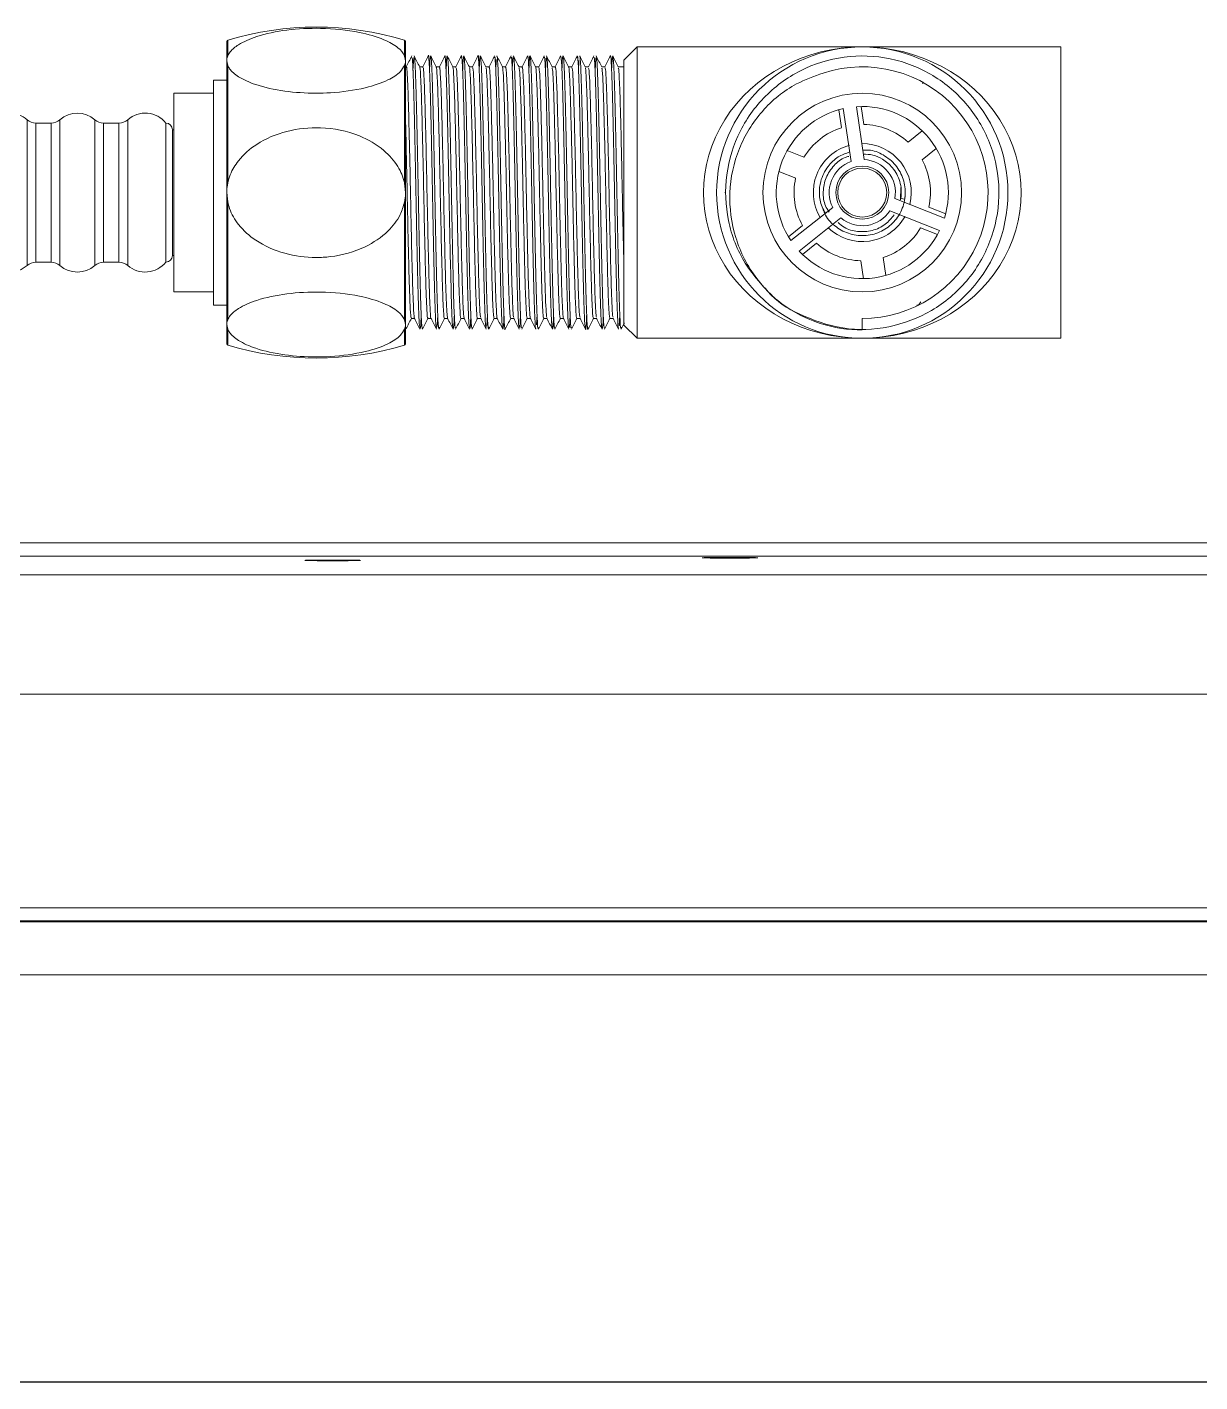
# Model space of a CAD drawing. Extents: x 14808 to 20058, y -13198 to -11680.
# Drawn here: x 18608.6 to 18652.9, y -12795.5 to -12744.3 of the extents above; entities that cross this region are included whole.
import ezdxf

# ---------------------------------------------------------------- set-up
doc = ezdxf.new("R2010")
doc.units = 0
doc.header["$LTSCALE"] = 7
doc.header["$MEASUREMENT"] = 0
doc.layers.get('0').update_dxf_attribs({"color": 2, "linetype": 'CONTINUOUS'})
doc.layers.add('D', color=2, linetype='CONTINUOUS')

# ---------------------------------------------------------------- blocks, each defined once
blk = doc.blocks.new('A$C52DF3C04')
at = {"color": 7, "linetype": 'Continuous', "lineweight": 15}
for p, q in [((69.25, 19.807), (69.25, 20.107)), ((72.625, 20.107), (72.625, 19.807)), ((77, 20.001), (76.75, 19.751)), ((81.25, 20.001), (77, 20.001)), ((77, 20.001), (77, 14.501)), ((85, 20.001), (81.25, 20.001)), ((85, 14.501), (85, 20.001)), ((69.268, 19.653), (69.25, 19.741)), ((72.607, 19.828), (72.625, 19.741)), ((72.765, 19.557), (72.781, 19.8)), ((74.329, 19.557), (74.339, 19.764)), ((75.266, 19.557), (75.279, 19.788)), ((75.891, 19.551), (75.9, 19.742)), ((76.203, 19.559), (76.218, 19.796)), ((76.75, 14.751), (76.75, 19.751)), ((69.25, 17.425), (69.25, 19.633)), ((69.268, 19.653), (69.268, 17.427)), ((72.607, 17.427), (72.607, 19.653)), ((72.625, 19.633), (72.625, 17.425)), ((72.953, 19.626), (72.892, 19.626)), ((73.266, 19.626), (73.204, 19.626)), ((73.578, 19.626), (73.517, 19.626)), ((73.891, 19.626), (73.829, 19.626)), ((74.203, 19.626), (74.142, 19.626)), ((74.516, 19.626), (74.454, 19.626)), ((74.828, 19.626), (74.767, 19.626)), ((75.141, 19.626), (75.079, 19.626)), ((75.453, 19.626), (75.392, 19.626)), ((75.766, 19.626), (75.704, 19.626)), ((76.078, 19.626), (76.017, 19.626)), ((76.391, 19.626), (76.329, 19.626)), ((76.75, 19.626), (76.642, 19.626)), ((69.25, 19.376), (69, 19.376)), ((69, 15.126), (69, 19.376)), ((82.405, 19.334), (82.389, 19.31)), ((69, 19.126), (68.25, 19.126)), ((68.25, 15.376), (68.25, 19.126)), ((80.807, 18.814), (80.856, 18.477)), ((80.892, 18.836), (81.038, 17.839)), ((81.285, 17.875), (81.14, 18.872)), ((81.277, 18.538), (81.228, 18.876)), ((65.933, 18.563), (65.645, 18.563)), ((67.214, 18.563), (66.925, 18.563)), ((68.1, 18.563), (68.1, 15.938)), ((68.25, 18.438), (68.225, 18.438)), ((68.225, 18.438), (68.225, 16.063)), ((82.382, 18.416), (82.115, 18.205)), ((80.149, 17.918), (79.832, 18.044)), ((82.378, 17.871), (82.646, 18.083)), ((79.675, 17.649), (79.992, 17.523)), ((72.607, 17.427), (72.625, 17.251)), ((69.268, 17.075), (69.25, 17.251)), ((82.802, 16.768), (81.865, 17.141)), ((81.977, 17.35), (81.973, 17.117)), ((81.979, 17.137), (82.053, 17.126)), ((82.053, 17.126), (82.051, 17.17)), ((69.25, 14.869), (69.25, 17.076)), ((69.268, 17.075), (69.268, 14.849)), ((72.607, 14.849), (72.607, 17.075)), ((72.625, 17.076), (72.625, 14.869)), ((80.692, 16.969), (79.901, 16.344)), ((81.773, 16.908), (82.709, 16.536)), ((82.825, 16.853), (82.508, 16.979)), ((80.122, 16.63), (79.854, 16.419)), ((80.056, 16.148), (80.847, 16.773)), ((82.351, 16.584), (82.668, 16.458)), ((80.118, 16.085), (80.385, 16.297)), ((65.645, 15.938), (65.933, 15.938)), ((66.925, 15.938), (67.214, 15.938)), ((68.225, 16.063), (68.25, 16.063)), ((81.223, 15.964), (81.273, 15.626)), ((81.693, 15.687), (81.644, 16.025)), ((68.25, 15.376), (69, 15.376)), ((69, 15.126), (69.25, 15.126)), ((82.28, 15.134), (82.285, 15.127)), ((82.313, 15.128), (82.358, 15.191)), ((72.607, 14.849), (72.625, 14.761)), ((72.734, 14.876), (72.796, 14.876)), ((73.047, 14.876), (73.108, 14.876)), ((73.234, 14.942), (73.222, 14.726)), ((73.359, 14.876), (73.421, 14.876)), ((73.672, 14.876), (73.733, 14.876)), ((73.984, 14.876), (74.046, 14.876)), ((74.171, 14.941), (74.16, 14.729)), ((74.297, 14.876), (74.358, 14.876)), ((74.609, 14.876), (74.671, 14.876)), ((74.797, 14.942), (74.781, 14.693)), ((74.922, 14.876), (74.983, 14.876)), ((75.109, 14.95), (75.1, 14.757)), ((75.234, 14.876), (75.296, 14.876)), ((75.547, 14.876), (75.608, 14.876)), ((75.734, 14.944), (75.721, 14.712)), ((75.859, 14.876), (75.921, 14.876)), ((76.172, 14.876), (76.233, 14.876)), ((76.484, 14.876), (76.546, 14.876)), ((76.671, 14.944), (76.661, 14.736)), ((81.25, 14.876), (81.25, 14.662)), ((69.268, 14.673), (69.25, 14.761)), ((69.25, 14.394), (69.25, 14.694)), ((72.625, 14.694), (72.625, 14.394)), ((76.75, 14.751), (77, 14.501)), ((77, 14.501), (81.25, 14.501)), ((81.25, 14.501), (85, 14.501)), ((109.323, 10.033), (3.177, 10.033)), ((8.973, 7.783), (103.527, 7.783)), ((9.069, 3.75), (103.431, 3.75)), ((103.5, 3.481), (9, 3.481)), ((103.431, 3.5), (9.069, 3.5)), ((105.625, 2.481), (6.875, 2.481))]:
    blk.add_line(p, q, dxfattribs=at)
at = {"color": 8, "linetype": 'Continuous', "lineweight": 15}
for p, q in [((69.268, 20.131), (69.268, 19.828)), ((72.607, 19.828), (72.607, 20.131)), ((65.479, 15.876), (65.479, 18.626)), ((65.645, 18.563), (65.645, 15.938)), ((65.933, 15.938), (65.933, 18.563)), ((66.098, 18.626), (66.098, 15.876)), ((66.76, 15.876), (66.76, 18.626)), ((66.925, 18.563), (66.925, 15.938)), ((67.214, 15.938), (67.214, 18.563)), ((67.379, 18.626), (67.379, 15.876)), ((69.268, 14.673), (69.268, 14.37)), ((72.607, 14.37), (72.607, 14.673)), ((107.14, 10.64), (59.563, 10.64)), ((59.563, 10.39), (107.14, 10.39))]:
    blk.add_line(p, q, dxfattribs=at)
at = {"color": 7, "linetype": 'Continuous', "lineweight": 15}
for radius in [2.75, 1.875, 0.5, 0.463]:
    blk.add_circle((81.25, 17.251), radius, dxfattribs=at)
for centre, radius, start, end in [((70.938, 14.555), 5.82, 73.3294, 106.6706), ((69.275, 20.107), 0.025, 106.6706, 180), ((72.6, 20.107), 0.025, 0, 73.3294), ((69.273, 19.806), 0.0229, 102.6767, 177.8146), ((72.602, 19.806), 0.0229, 2.1854, 77.3233), ((69.272, 19.631), 0.0218, 100.2628, 176.2266), ((72.603, 19.631), 0.0218, 3.7734, 79.7372), ((81.25, 17.251), 2.375, 270, 108.1105), ((65.148, 18.251), 0.5, 48.5904, 90), ((66.429, 18.251), 0.5, 48.5904, 131.4096), ((67.71, 18.251), 0.5, 38.6822, 131.4096), ((81.25, 17.251), 1.625, 102.7191, 213.8956), ((81.25, 17.251), 1.625, 342.7191, 93.8956), ((65.645, 18.813), 0.25, 228.5904, 270), ((65.933, 18.813), 0.25, 270, 311.4096), ((66.925, 18.813), 0.25, 228.5904, 270), ((67.214, 18.813), 0.25, 270, 311.4096), ((68.1, 18.438), 0.125, 0, 90), ((81.25, 17.251), 1.287, 107.8074, 148.8073), ((81.25, 17.251), 1.288, 47.8074, 88.8073), ((81.25, 17.251), 0.925, 346.0738, 90.5409), ((81.25, 17.251), 0.925, 104.9958, 158.3074), ((81.25, 17.251), 0.625, 109.8443, 206.7704), ((81.25, 17.251), 0.625, 349.8443, 86.7704), ((81.25, 17.251), 1.288, 347.8074, 28.8073), ((69.264, 17.361), 0.0655, 86.8418, 102.5324), ((72.611, 17.361), 0.0655, 77.4676, 93.1582), ((81.25, 17.251), 1.288, 167.8074, 208.8073), ((81.25, 17.251), 0.925, 158.3074, 210.5409), ((69.264, 17.14), 0.0655, 257.4676, 273.1582), ((72.611, 17.14), 0.0655, 266.8418, 282.5324), ((81.25, 17.251), 0.625, 229.8443, 326.7704), ((81.25, 17.251), 0.925, 225.9379, 330.7748), ((81.25, 17.251), 1.625, 222.7191, 333.8956), ((81.25, 17.251), 1.288, 287.8074, 328.8073), ((81.25, 17.251), 1.287, 227.8074, 268.8073), ((65.148, 16.251), 0.5, 270, 311.4096), ((65.645, 15.688), 0.25, 90, 131.4096), ((65.933, 15.688), 0.25, 48.5904, 90), ((66.429, 16.251), 0.5, 228.5904, 311.4096), ((66.925, 15.688), 0.25, 90, 131.4096), ((67.214, 15.688), 0.25, 48.5904, 90), ((67.71, 16.251), 0.5, 228.5904, 321.3178), ((68.1, 16.063), 0.125, 270, 0), ((69.272, 14.87), 0.0218, 183.7734, 259.7372), ((72.603, 14.87), 0.0218, 280.2628, 356.2266), ((69.273, 14.695), 0.0229, 182.1854, 257.3233), ((72.602, 14.695), 0.0229, 282.6767, 357.8146), ((69.275, 14.394), 0.025, 180, 253.3294), ((70.938, 19.946), 5.82, 253.3294, 286.6706), ((72.6, 14.394), 0.025, 286.6706, 0)]:
    blk.add_arc(centre, radius, start, end, dxfattribs=at)
for start_param, end_param in [(1.570796, 4.712389), (4.712389, 7.853982)]:
    blk.add_ellipse((81.25, 17.251), major_axis=(3, 0), ratio=0.916667, start_param=start_param, end_param=end_param, dxfattribs=at)
for centre in [(71.25, 10.308), (78.75, 10.357)]:
    blk.add_ellipse(centre, major_axis=(0.525, 0), ratio=0.013091, dxfattribs=at)
for points, knots in [([(69.268, 19.828), (69.282, 19.856), (69.323, 19.933), (69.49, 20.068), (69.844, 20.223), (70.384, 20.334), (71.058, 20.369), (71.701, 20.305), (72.198, 20.162), (72.484, 20.003), (72.583, 19.886), (72.606, 19.831), (72.607, 19.828)], [0, 0, 0, 0, 0.040251, 0.112325, 0.221432, 0.368786, 0.519538, 0.697281, 0.824707, 0.919739, 0.996307, 1, 1, 1, 1]), ([(69.25, 19.741), (69.25, 19.748), (69.251, 19.778), (69.261, 19.807), (69.268, 19.828)], [0, 0, 0, 0, 0.256693, 1, 1, 1, 1]), ([(69.25, 19.741), (69.25, 19.741), (69.25, 19.755), (69.25, 19.775), (69.25, 19.8), (69.25, 19.807)], [0, 0, 0, 0, 0.016522, 0.715828, 1, 1, 1, 1]), ([(69.25, 19.633), (69.25, 19.657), (69.25, 19.691), (69.25, 19.729), (69.25, 19.74), (69.25, 19.741)], [0, 0, 0, 0, 0.699392, 0.983475, 1, 1, 1, 1]), ([(72.625, 19.741), (72.623, 19.718), (72.621, 19.689), (72.61, 19.66), (72.607, 19.653)], [0, 0, 0, 0, 0.758812, 1, 1, 1, 1]), ([(72.625, 19.807), (72.625, 19.79), (72.625, 19.767), (72.625, 19.747), (72.625, 19.741), (72.625, 19.741)], [0, 0, 0, 0, 0.6993923, 0.9834747, 1, 1, 1, 1]), ([(72.625, 19.741), (72.625, 19.74), (72.625, 19.713), (72.625, 19.675), (72.625, 19.642), (72.625, 19.633)], [0, 0, 0, 0, 0.016522, 0.715828, 1, 1, 1, 1]), ([(72.742, 19.831), (72.725, 19.796), (72.691, 19.728), (72.657, 19.66), (72.64, 19.626)], [0, 0, 0, 0, 0.50445, 1, 1, 1, 1]), ([(72.898, 14.705), (72.894, 14.711), (72.885, 14.727), (72.869, 15.081), (72.854, 15.684), (72.836, 16.474), (72.82, 17.349), (72.803, 18.213), (72.786, 18.971), (72.77, 19.524), (72.754, 19.824), (72.745, 19.804), (72.742, 19.796)], [0, 0, 0, 0, 0.070433, 0.17788, 0.285331, 0.392776, 0.50023, 0.607673, 0.715125, 0.822572, 0.930019, 1, 1, 1, 1]), ([(72.893, 19.624), (72.875, 19.658), (72.841, 19.727), (72.806, 19.796), (72.789, 19.83)], [0, 0, 0, 0, 0.499987, 1, 1, 1, 1]), ([(72.79, 19.793), (72.792, 19.797), (72.8, 19.809), (72.814, 19.521), (72.83, 18.973), (72.848, 18.213), (72.864, 17.35), (72.881, 16.474), (72.898, 15.685), (72.914, 15.079), (72.931, 14.707), (72.941, 14.694), (72.946, 14.688)], [0, 0, 0, 0, 0.046469, 0.153892, 0.261322, 0.368745, 0.476172, 0.583597, 0.691022, 0.79845, 0.905873, 1, 1, 1, 1]), ([(73.055, 19.83), (73.037, 19.796), (73.003, 19.728), (72.969, 19.66), (72.952, 19.626)], [0, 0, 0, 0, 0.504696, 1, 1, 1, 1]), ([(73.21, 14.702), (73.209, 14.696), (73.202, 14.67), (73.188, 14.918), (73.172, 15.425), (73.155, 16.16), (73.138, 17.012), (73.122, 17.893), (73.104, 18.699), (73.089, 19.351), (73.071, 19.733), (73.06, 19.886), (73.054, 19.826), (73.054, 19.824)], [0, 0, 0, 0, 0.029671, 0.137077, 0.244492, 0.351896, 0.459308, 0.566717, 0.674125, 0.781538, 0.888944, 0.996359, 1, 1, 1, 1]), ([(73.078, 19.547), (73.079, 19.588), (73.087, 19.785), (73.094, 19.81), (73.099, 19.83)], [0, 0, 0, 0, 0.208465, 1, 1, 1, 1]), ([(73.205, 19.624), (73.188, 19.658), (73.153, 19.727), (73.119, 19.796), (73.102, 19.83)], [0, 0, 0, 0, 0.499987, 1, 1, 1, 1]), ([(73.102, 19.807), (73.107, 19.788), (73.117, 19.747), (73.133, 19.341), (73.149, 18.703), (73.167, 17.894), (73.183, 17.013), (73.2, 16.16), (73.217, 15.427), (73.233, 14.914), (73.248, 14.659), (73.256, 14.696), (73.259, 14.709)], [0, 0, 0, 0, 0.087103, 0.194518, 0.301936, 0.40935, 0.516769, 0.624183, 0.7316, 0.839015, 0.94643, 1, 1, 1, 1]), ([(73.367, 19.83), (73.35, 19.796), (73.316, 19.728), (73.282, 19.659), (73.265, 19.626)], [0, 0, 0, 0, 0.504954, 1, 1, 1, 1]), ([(73.522, 14.708), (73.519, 14.71), (73.511, 14.717), (73.496, 15.048), (73.48, 15.634), (73.462, 16.415), (73.446, 17.287), (73.429, 18.156), (73.412, 18.921), (73.396, 19.504), (73.38, 19.771), (73.371, 19.852), (73.367, 19.824), (73.366, 19.819)], [0, 0, 0, 0, 0.062077, 0.169517, 0.276961, 0.384398, 0.491845, 0.59928, 0.706723, 0.814164, 0.921604, 0.987721, 1, 1, 1, 1]), ([(73.391, 19.547), (73.394, 19.629), (73.402, 19.805), (73.409, 19.822), (73.413, 19.831)], [0, 0, 0, 0, 0.472455, 1, 1, 1, 1]), ([(73.518, 19.624), (73.5, 19.658), (73.466, 19.727), (73.431, 19.796), (73.414, 19.83)], [0, 0, 0, 0, 0.499987, 1, 1, 1, 1]), ([(73.415, 19.821), (73.418, 19.811), (73.426, 19.783), (73.441, 19.496), (73.456, 18.924), (73.474, 18.156), (73.49, 17.288), (73.507, 16.416), (73.524, 15.636), (73.54, 15.046), (73.557, 14.697), (73.567, 14.696), (73.571, 14.695)], [0, 0, 0, 0, 0.054161, 0.161552, 0.268949, 0.376339, 0.483735, 0.591126, 0.698519, 0.805914, 0.913305, 1, 1, 1, 1]), ([(73.679, 19.83), (73.662, 19.796), (73.628, 19.728), (73.594, 19.659), (73.577, 19.626)], [0, 0, 0, 0, 0.5054537, 1, 1, 1, 1]), ([(73.835, 14.707), (73.832, 14.712), (73.823, 14.725), (73.807, 15.072), (73.791, 15.669), (73.774, 16.457), (73.758, 17.331), (73.741, 18.197), (73.723, 18.954), (73.707, 19.528), (73.692, 19.771), (73.683, 19.858), (73.679, 19.82), (73.679, 19.814)], [0, 0, 0, 0, 0.067191, 0.174575, 0.281964, 0.389346, 0.496738, 0.604118, 0.711507, 0.818892, 0.926276, 0.987795, 1, 1, 1, 1]), ([(73.703, 19.549), (73.705, 19.598), (73.713, 19.797), (73.72, 19.816), (73.725, 19.831)], [0, 0, 0, 0, 0.240748, 1, 1, 1, 1]), ([(73.83, 19.624), (73.813, 19.658), (73.778, 19.727), (73.744, 19.796), (73.727, 19.83)], [0, 0, 0, 0, 0.499987, 1, 1, 1, 1]), ([(73.727, 19.821), (73.73, 19.813), (73.738, 19.788), (73.752, 19.519), (73.768, 18.958), (73.785, 18.197), (73.802, 17.332), (73.819, 16.458), (73.836, 15.671), (73.852, 15.07), (73.869, 14.704), (73.879, 14.695), (73.883, 14.69)], [0, 0, 0, 0, 0.048777, 0.156178, 0.263585, 0.370986, 0.478391, 0.585793, 0.693196, 0.800602, 0.908002, 1, 1, 1, 1]), ([(73.992, 19.83), (73.975, 19.796), (73.941, 19.728), (73.907, 19.659), (73.89, 19.626)], [0, 0, 0, 0, 0.504936, 1, 1, 1, 1]), ([(74.148, 14.7), (74.146, 14.695), (74.14, 14.667), (74.126, 14.91), (74.11, 15.412), (74.093, 16.144), (74.076, 16.995), (74.06, 17.876), (74.042, 18.685), (74.026, 19.34), (74.009, 19.728), (73.998, 19.884), (73.992, 19.824), (73.991, 19.821)], [0, 0, 0, 0, 0.027829, 0.135158, 0.242496, 0.349822, 0.457157, 0.564489, 0.67182, 0.779156, 0.886484, 0.993822, 1, 1, 1, 1]), ([(74.016, 19.546), (74.017, 19.59), (74.024, 19.788), (74.032, 19.812), (74.037, 19.831)], [0, 0, 0, 0, 0.219354, 1, 1, 1, 1]), ([(74.143, 19.624), (74.125, 19.658), (74.091, 19.727), (74.056, 19.796), (74.039, 19.83)], [0, 0, 0, 0, 0.499987, 1, 1, 1, 1]), ([(74.04, 19.809), (74.044, 19.788), (74.055, 19.743), (74.071, 19.33), (74.087, 18.688), (74.105, 17.877), (74.121, 16.996), (74.138, 16.144), (74.155, 15.414), (74.171, 14.906), (74.185, 14.657), (74.194, 14.696), (74.196, 14.709)], [0, 0, 0, 0, 0.089227, 0.196639, 0.304053, 0.411462, 0.518878, 0.626287, 0.733701, 0.841111, 0.948523, 1, 1, 1, 1]), ([(74.305, 19.831), (74.287, 19.796), (74.253, 19.728), (74.219, 19.66), (74.202, 19.626)], [0, 0, 0, 0, 0.504392, 1, 1, 1, 1]), ([(74.46, 14.688), (74.455, 14.713), (74.445, 14.766), (74.428, 15.195), (74.412, 15.846), (74.395, 16.663), (74.379, 17.545), (74.361, 18.393), (74.345, 19.116), (74.328, 19.612), (74.314, 19.849), (74.306, 19.806), (74.304, 19.793)], [0, 0, 0, 0, 0.09447, 0.201879, 0.30929, 0.416697, 0.524111, 0.631517, 0.738932, 0.846336, 0.953748, 1, 1, 1, 1]), ([(74.455, 19.624), (74.438, 19.658), (74.403, 19.727), (74.369, 19.796), (74.352, 19.83)], [0, 0, 0, 0, 0.4999874, 1, 1, 1, 1]), ([(74.352, 19.805), (74.353, 19.81), (74.36, 19.84), (74.373, 19.607), (74.389, 19.118), (74.406, 18.393), (74.423, 17.546), (74.439, 16.663), (74.457, 15.85), (74.473, 15.186), (74.49, 14.785), (74.502, 14.621), (74.508, 14.68), (74.509, 14.685)], [0, 0, 0, 0, 0.022815, 0.130201, 0.237591, 0.344978, 0.452366, 0.559756, 0.667143, 0.774535, 0.881919, 0.989311, 1, 1, 1, 1]), ([(74.617, 19.831), (74.6, 19.796), (74.566, 19.728), (74.532, 19.66), (74.515, 19.626)], [0, 0, 0, 0, 0.504565, 1, 1, 1, 1]), ([(74.773, 14.709), (74.77, 14.707), (74.762, 14.702), (74.747, 15.008), (74.731, 15.573), (74.714, 16.341), (74.697, 17.209), (74.681, 18.081), (74.663, 18.862), (74.647, 19.453), (74.631, 19.803), (74.621, 19.806), (74.617, 19.807)], [0, 0, 0, 0, 0.053404, 0.16085, 0.268303, 0.375748, 0.483201, 0.590646, 0.698095, 0.805544, 0.91299, 1, 1, 1, 1]), ([(74.64, 19.556), (74.64, 19.566), (74.646, 19.743), (74.652, 19.781), (74.658, 19.816)], [0, 0, 0, 0, 0.060745, 1, 1, 1, 1]), ([(74.768, 19.624), (74.75, 19.658), (74.716, 19.727), (74.681, 19.796), (74.664, 19.83)], [0, 0, 0, 0, 0.499987, 1, 1, 1, 1]), ([(74.665, 19.794), (74.668, 19.791), (74.677, 19.785), (74.692, 19.451), (74.708, 18.864), (74.725, 18.082), (74.742, 17.21), (74.759, 16.342), (74.776, 15.574), (74.792, 15.006), (74.808, 14.685), (74.817, 14.697), (74.821, 14.702)], [0, 0, 0, 0, 0.063343, 0.170774, 0.278209, 0.385638, 0.493074, 0.600505, 0.707938, 0.815371, 0.922802, 1, 1, 1, 1]), ([(74.93, 19.83), (74.912, 19.796), (74.878, 19.728), (74.844, 19.66), (74.827, 19.626)], [0, 0, 0, 0, 0.5047366, 1, 1, 1, 1]), ([(75.085, 14.687), (75.085, 14.684), (75.078, 14.649), (75.066, 14.862), (75.049, 15.325), (75.033, 16.035), (75.016, 16.873), (75, 17.757), (74.982, 18.581), (74.966, 19.262), (74.949, 19.691), (74.937, 19.873), (74.93, 19.816), (74.929, 19.806)], [0, 0, 0, 0, 0.012529, 0.119927, 0.227335, 0.334735, 0.442137, 0.549542, 0.656942, 0.764349, 0.871748, 0.979155, 1, 1, 1, 1]), ([(74.953, 19.547), (74.956, 19.605), (74.964, 19.808), (74.977, 19.869), (74.994, 19.71), (75.011, 19.258), (75.027, 18.583), (75.045, 17.757), (75.06, 16.874), (75.078, 16.035), (75.094, 15.327), (75.111, 14.857), (75.124, 14.642), (75.132, 14.692), (75.134, 14.705)], [0, 0, 0, 0, 0.037551, 0.130616, 0.223675, 0.316738, 0.4098, 0.50286, 0.595925, 0.688983, 0.782048, 0.875108, 0.96817, 1, 1, 1, 1]), ([(75.08, 19.624), (75.063, 19.658), (75.028, 19.727), (74.994, 19.796), (74.977, 19.83)], [0, 0, 0, 0, 0.499987, 1, 1, 1, 1]), ([(75.242, 19.83), (75.225, 19.796), (75.191, 19.728), (75.157, 19.659), (75.14, 19.626)], [0, 0, 0, 0, 0.505239, 1, 1, 1, 1]), ([(75.397, 14.701), (75.393, 14.714), (75.384, 14.743), (75.368, 15.123), (75.352, 15.744), (75.334, 16.545), (75.318, 17.423), (75.301, 18.281), (75.284, 19.027), (75.268, 19.559), (75.253, 19.835), (75.244, 19.804), (75.241, 19.793)], [0, 0, 0, 0, 0.07824, 0.185691, 0.293146, 0.400595, 0.508052, 0.6155, 0.722956, 0.830406, 0.937858, 1, 1, 1, 1]), ([(75.393, 19.624), (75.375, 19.658), (75.341, 19.727), (75.306, 19.796), (75.289, 19.83)], [0, 0, 0, 0, 0.499987, 1, 1, 1, 1]), ([(75.29, 19.796), (75.292, 19.801), (75.299, 19.821), (75.313, 19.555), (75.329, 19.028), (75.346, 18.282), (75.363, 17.424), (75.379, 16.545), (75.397, 15.745), (75.413, 15.121), (75.43, 14.719), (75.441, 14.692), (75.446, 14.678)], [0, 0, 0, 0, 0.03756, 0.144974, 0.252395, 0.359811, 0.467229, 0.574647, 0.682063, 0.789484, 0.896898, 1, 1, 1, 1]), ([(75.554, 19.83), (75.537, 19.796), (75.503, 19.728), (75.469, 19.659), (75.452, 19.626)], [0, 0, 0, 0, 0.505403, 1, 1, 1, 1]), ([(75.71, 14.706), (75.708, 14.701), (75.701, 14.682), (75.687, 14.95), (75.671, 15.479), (75.654, 16.228), (75.637, 17.086), (75.621, 17.964), (75.603, 18.763), (75.587, 19.385), (75.57, 19.784), (75.559, 19.81), (75.554, 19.823)], [0, 0, 0, 0, 0.03818, 0.145541, 0.252911, 0.36027, 0.467638, 0.575001, 0.682365, 0.789732, 0.897093, 1, 1, 1, 1]), ([(75.578, 19.549), (75.579, 19.579), (75.586, 19.766), (75.593, 19.86), (75.598, 19.826), (75.598, 19.825)], [0, 0, 0, 0, 0.155624, 0.980258, 1, 1, 1, 1]), ([(75.705, 19.624), (75.688, 19.658), (75.653, 19.727), (75.619, 19.796), (75.602, 19.83)], [0, 0, 0, 0, 0.4999874, 1, 1, 1, 1]), ([(75.602, 19.8), (75.606, 19.789), (75.616, 19.761), (75.632, 19.384), (75.648, 18.765), (75.665, 17.965), (75.681, 17.087), (75.699, 16.228), (75.716, 15.481), (75.732, 14.947), (75.747, 14.668), (75.755, 14.697), (75.759, 14.708)], [0, 0, 0, 0, 0.078113, 0.185537, 0.292964, 0.400386, 0.507814, 0.615237, 0.722663, 0.830087, 0.937511, 1, 1, 1, 1]), ([(75.867, 19.831), (75.85, 19.796), (75.816, 19.728), (75.782, 19.66), (75.765, 19.626)], [0, 0, 0, 0, 0.504546, 1, 1, 1, 1]), ([(76.047, 14.955), (76.044, 14.895), (76.036, 14.692), (76.023, 14.632), (76.006, 14.794), (75.989, 15.249), (75.973, 15.926), (75.955, 16.753), (75.94, 17.636), (75.922, 18.474), (75.906, 19.18), (75.889, 19.648), (75.875, 19.86), (75.868, 19.809), (75.866, 19.797)], [0, 0, 0, 0, 0.038358, 0.131455, 0.224542, 0.317636, 0.410727, 0.503818, 0.596912, 0.690001, 0.783098, 0.876185, 0.969279, 1, 1, 1, 1]), ([(76.018, 19.624), (76, 19.658), (75.966, 19.727), (75.931, 19.796), (75.914, 19.83)], [0, 0, 0, 0, 0.499987, 1, 1, 1, 1]), ([(75.915, 19.815), (75.915, 19.818), (75.921, 19.854), (75.934, 19.643), (75.95, 19.182), (75.967, 18.475), (75.984, 17.637), (76, 16.753), (76.018, 15.928), (76.034, 15.245), (76.051, 14.813), (76.063, 14.63), (76.07, 14.686), (76.071, 14.696)], [0, 0, 0, 0, 0.011763, 0.119138, 0.226517, 0.333894, 0.441271, 0.548651, 0.656026, 0.763407, 0.870782, 0.978161, 1, 1, 1, 1]), ([(76.18, 19.831), (76.162, 19.796), (76.128, 19.728), (76.094, 19.66), (76.077, 19.626)], [0, 0, 0, 0, 0.5044294, 1, 1, 1, 1]), ([(76.335, 14.707), (76.332, 14.71), (76.323, 14.718), (76.308, 15.055), (76.292, 15.645), (76.274, 16.428), (76.258, 17.3), (76.241, 18.168), (76.224, 18.934), (76.208, 19.5), (76.192, 19.817), (76.183, 19.804), (76.179, 19.799)], [0, 0, 0, 0, 0.064621, 0.172068, 0.279521, 0.386966, 0.494421, 0.601865, 0.709316, 0.816765, 0.924212, 1, 1, 1, 1]), ([(76.33, 19.624), (76.313, 19.658), (76.278, 19.727), (76.244, 19.796), (76.227, 19.83)], [0, 0, 0, 0, 0.4999873, 1, 1, 1, 1]), ([(76.227, 19.793), (76.23, 19.795), (76.238, 19.801), (76.253, 19.497), (76.269, 18.935), (76.286, 18.168), (76.303, 17.301), (76.319, 16.428), (76.337, 15.646), (76.352, 15.053), (76.369, 14.699), (76.379, 14.695), (76.383, 14.694)], [0, 0, 0, 0, 0.05226, 0.159687, 0.267121, 0.374549, 0.481981, 0.589409, 0.696839, 0.804271, 0.911699, 1, 1, 1, 1]), ([(76.492, 19.83), (76.475, 19.796), (76.441, 19.728), (76.407, 19.66), (76.39, 19.626)], [0, 0, 0, 0, 0.504677, 1, 1, 1, 1]), ([(76.648, 14.698), (76.647, 14.692), (76.64, 14.662), (76.627, 14.897), (76.61, 15.39), (76.594, 16.116), (76.576, 16.964), (76.561, 17.846), (76.543, 18.659), (76.527, 19.321), (76.509, 19.719), (76.498, 19.881), (76.492, 19.822), (76.491, 19.817)], [0, 0, 0, 0, 0.023832, 0.131228, 0.238634, 0.346028, 0.45343, 0.56083, 0.668228, 0.775632, 0.883028, 0.990434, 1, 1, 1, 1]), ([(76.516, 19.546), (76.517, 19.594), (76.525, 19.794), (76.532, 19.815), (76.538, 19.831)], [0, 0, 0, 0, 0.23782, 1, 1, 1, 1]), ([(76.643, 19.624), (76.625, 19.658), (76.591, 19.727), (76.556, 19.796), (76.539, 19.83)], [0, 0, 0, 0, 0.499987, 1, 1, 1, 1]), ([(76.54, 19.812), (76.545, 19.788), (76.555, 19.737), (76.572, 19.312), (76.587, 18.662), (76.605, 17.846), (76.621, 16.965), (76.639, 16.117), (76.655, 15.392), (76.672, 14.893), (76.686, 14.653), (76.694, 14.695), (76.696, 14.708)], [0, 0, 0, 0, 0.092982, 0.200389, 0.307799, 0.415204, 0.522616, 0.630021, 0.737431, 0.844836, 0.952244, 1, 1, 1, 1]), ([(79.416, 15.449), (79.433, 15.428), (79.613, 15.199), (80.049, 14.938), (80.879, 14.64), (81.757, 14.673), (82.584, 14.984), (83.259, 15.554), (83.707, 16.314), (83.879, 17.181), (83.754, 18.055), (83.346, 18.838), (82.702, 19.443), (81.895, 19.8), (81.014, 19.87), (80.161, 19.644), (79.43, 19.148), (78.904, 18.439), (78.642, 17.594), (78.678, 16.715), (78.969, 15.942), (79.315, 15.555), (79.467, 15.385)], [0, 0, 0, 0, 0.005016, 0.053235, 0.106468, 0.159701, 0.212933, 0.266168, 0.319399, 0.372634, 0.425865, 0.479098, 0.532332, 0.585563, 0.638798, 0.692029, 0.745265, 0.798496, 0.851728, 0.904962, 0.958194, 1, 1, 1, 1]), ([(72.607, 19.653), (72.583, 19.612), (72.523, 19.509), (72.276, 19.354), (71.829, 19.204), (71.345, 19.138), (70.828, 19.122), (70.336, 19.154), (69.826, 19.265), (69.476, 19.421), (69.317, 19.555), (69.278, 19.632), (69.268, 19.653)], [0, 0, 0, 0, 0.059791, 0.151188, 0.274249, 0.436419, 0.499971, 0.641742, 0.783924, 0.887452, 0.969504, 1, 1, 1, 1]), ([(72.795, 14.886), (72.795, 14.884), (72.789, 14.86), (72.779, 15.016), (72.763, 15.356), (72.749, 15.888), (72.733, 16.535), (72.719, 17.249), (72.704, 17.963), (72.688, 18.61), (72.674, 19.142), (72.659, 19.487), (72.648, 19.643), (72.642, 19.613), (72.641, 19.607)], [0, 0, 0, 0, 0.008709, 0.105866, 0.203371, 0.299003, 0.396818, 0.493292, 0.589749, 0.687568, 0.783204, 0.8807, 0.97787, 1, 1, 1, 1]), ([(73.047, 14.894), (73.046, 14.888), (73.04, 14.858), (73.029, 15.013), (73.013, 15.357), (72.999, 15.888), (72.983, 16.535), (72.969, 17.249), (72.954, 17.963), (72.938, 18.61), (72.924, 19.143), (72.909, 19.485), (72.898, 19.64), (72.893, 19.617), (72.893, 19.615)], [0, 0, 0, 0, 0.021646, 0.1188227, 0.2163482, 0.3119998, 0.4098339, 0.5063284, 0.6028051, 0.7006435, 0.7962994, 0.8938153, 0.9910049, 1, 1, 1, 1]), ([(73.107, 14.879), (73.107, 14.879), (73.102, 14.853), (73.092, 14.999), (73.077, 15.322), (73.063, 15.844), (73.047, 16.483), (73.032, 17.194), (73.018, 17.911), (73.002, 18.565), (72.988, 19.107), (72.973, 19.468), (72.961, 19.637), (72.955, 19.61), (72.953, 19.604)], [0, 0, 0, 0, 0.001254, 0.098233, 0.195892, 0.291508, 0.38927, 0.486021, 0.582261, 0.680155, 0.7759, 0.873267, 0.97064, 1, 1, 1, 1]), ([(73.359, 14.889), (73.359, 14.885), (73.353, 14.852), (73.342, 14.995), (73.327, 15.323), (73.313, 15.844), (73.297, 16.483), (73.282, 17.194), (73.268, 17.911), (73.252, 18.565), (73.238, 19.108), (73.223, 19.466), (73.212, 19.633), (73.206, 19.612), (73.205, 19.609)], [0, 0, 0, 0, 0.014463, 0.11143, 0.209078, 0.304683, 0.402434, 0.499173, 0.595401, 0.693285, 0.789018, 0.886374, 0.983735, 1, 1, 1, 1]), ([(73.42, 14.884), (73.415, 14.909), (73.406, 14.961), (73.39, 15.297), (73.376, 15.798), (73.361, 16.432), (73.346, 17.14), (73.331, 17.858), (73.316, 18.519), (73.302, 19.072), (73.286, 19.448), (73.274, 19.63), (73.267, 19.607), (73.266, 19.601)], [0, 0, 0, 0, 0.090854, 0.188613, 0.284227, 0.381883, 0.478858, 0.574891, 0.672809, 0.768673, 0.865859, 0.963382, 1, 1, 1, 1]), ([(73.672, 14.883), (73.672, 14.881), (73.666, 14.846), (73.656, 14.979), (73.64, 15.29), (73.626, 15.8), (73.611, 16.432), (73.596, 17.14), (73.581, 17.858), (73.566, 18.519), (73.552, 19.072), (73.536, 19.446), (73.525, 19.626), (73.519, 19.608), (73.518, 19.604)], [0, 0, 0, 0, 0.0073255, 0.1040559, 0.2017968, 0.2973934, 0.3950315, 0.4919893, 0.5880048, 0.6859047, 0.7817514, 0.8789193, 0.9764249, 1, 1, 1, 1]), ([(73.732, 14.89), (73.728, 14.909), (73.719, 14.95), (73.704, 15.266), (73.69, 15.754), (73.675, 16.381), (73.659, 17.085), (73.645, 17.805), (73.629, 18.472), (73.615, 19.035), (73.6, 19.427), (73.587, 19.624), (73.58, 19.605), (73.578, 19.6)], [0, 0, 0, 0, 0.083256, 0.181114, 0.276788, 0.374336, 0.471536, 0.567425, 0.665364, 0.761411, 0.858414, 0.956086, 1, 1, 1, 1]), ([(73.984, 14.876), (73.984, 14.876), (73.979, 14.841), (73.97, 14.965), (73.954, 15.258), (73.94, 15.757), (73.925, 16.381), (73.909, 17.085), (73.895, 17.805), (73.879, 18.472), (73.865, 19.036), (73.85, 19.425), (73.838, 19.618), (73.832, 19.604), (73.83, 19.601)], [0, 0, 0, 0, 0.000239, 0.096716, 0.194532, 0.290166, 0.387673, 0.484832, 0.58068, 0.678578, 0.774584, 0.871546, 0.969178, 1, 1, 1, 1]), ([(74.045, 14.894), (74.041, 14.908), (74.032, 14.939), (74.018, 15.236), (74.004, 15.712), (73.988, 16.331), (73.973, 17.031), (73.959, 17.752), (73.943, 18.425), (73.929, 18.998), (73.914, 19.404), (73.901, 19.616), (73.893, 19.604), (73.891, 19.6)], [0, 0, 0, 0, 0.076882, 0.174683, 0.270331, 0.367619, 0.46489, 0.560548, 0.658353, 0.754495, 0.851164, 0.948832, 1, 1, 1, 1]), ([(74.297, 14.883), (74.292, 14.898), (74.283, 14.929), (74.268, 15.235), (74.254, 15.712), (74.238, 16.331), (74.223, 17.031), (74.209, 17.752), (74.193, 18.425), (74.179, 18.998), (74.164, 19.402), (74.151, 19.61), (74.144, 19.601), (74.143, 19.599)], [0, 0, 0, 0, 0.089377, 0.187234, 0.282937, 0.38028, 0.477607, 0.57332, 0.671181, 0.767378, 0.864102, 0.961825, 1, 1, 1, 1]), ([(74.358, 14.89), (74.357, 14.887), (74.352, 14.872), (74.342, 15.007), (74.328, 15.296), (74.315, 15.738), (74.302, 16.283), (74.288, 16.898), (74.276, 17.537), (74.262, 18.157), (74.248, 18.711), (74.236, 19.165), (74.222, 19.474), (74.211, 19.626), (74.205, 19.61), (74.203, 19.606)], [0, 0, 0, 0, 0.015466, 0.101859, 0.188682, 0.273547, 0.360049, 0.446801, 0.531639, 0.61824, 0.704912, 0.789742, 0.87643, 0.963012, 1, 1, 1, 1]), ([(74.609, 14.894), (74.608, 14.889), (74.602, 14.868), (74.592, 15.005), (74.578, 15.297), (74.565, 15.738), (74.552, 16.283), (74.538, 16.898), (74.526, 17.537), (74.512, 18.157), (74.498, 18.711), (74.486, 19.165), (74.472, 19.472), (74.462, 19.621), (74.456, 19.61), (74.455, 19.607)], [0, 0, 0, 0, 0.02815, 0.114574, 0.201428, 0.286324, 0.372858, 0.459641, 0.54451, 0.631142, 0.717845, 0.802706, 0.889426, 0.976039, 1, 1, 1, 1]), ([(74.67, 14.894), (74.667, 14.902), (74.659, 14.921), (74.647, 15.145), (74.634, 15.52), (74.621, 16.022), (74.607, 16.61), (74.594, 17.243), (74.581, 17.878), (74.567, 18.467), (74.554, 18.971), (74.541, 19.35), (74.528, 19.587), (74.519, 19.608), (74.516, 19.618)], [0, 0, 0, 0, 0.061896, 0.148904, 0.234667, 0.320043, 0.407063, 0.492663, 0.578196, 0.665219, 0.750655, 0.836354, 0.923368, 1, 1, 1, 1]), ([(74.922, 14.885), (74.918, 14.893), (74.91, 14.912), (74.897, 15.144), (74.884, 15.52), (74.871, 16.022), (74.857, 16.61), (74.844, 17.243), (74.831, 17.878), (74.817, 18.467), (74.804, 18.972), (74.791, 19.349), (74.778, 19.578), (74.771, 19.599), (74.768, 19.608)], [0, 0, 0, 0, 0.074646, 0.161655, 0.247418, 0.332796, 0.419817, 0.505417, 0.590951, 0.677974, 0.763411, 0.849111, 0.936126, 1, 1, 1, 1]), ([(74.982, 14.893), (74.981, 14.891), (74.976, 14.879), (74.966, 15.024), (74.952, 15.327), (74.939, 15.779), (74.926, 16.331), (74.912, 16.949), (74.9, 17.589), (74.886, 18.205), (74.872, 18.752), (74.86, 19.196), (74.846, 19.492), (74.835, 19.631), (74.83, 19.612), (74.828, 19.607)], [0, 0, 0, 0, 0.021721, 0.108319, 0.195096, 0.279982, 0.366675, 0.453367, 0.538254, 0.62503, 0.711628, 0.796534, 0.883385, 0.969879, 1, 1, 1, 1]), ([(75.234, 14.896), (75.233, 14.891), (75.227, 14.874), (75.216, 15.022), (75.202, 15.328), (75.189, 15.778), (75.176, 16.331), (75.162, 16.949), (75.15, 17.589), (75.136, 18.205), (75.122, 18.752), (75.11, 19.197), (75.096, 19.49), (75.086, 19.628), (75.081, 19.613), (75.08, 19.611)], [0, 0, 0, 0, 0.0350334, 0.1216132, 0.208372, 0.2932411, 0.3799154, 0.4665898, 0.5514589, 0.6382177, 0.7247975, 0.8096862, 0.8965193, 0.9829945, 1, 1, 1, 1]), ([(75.295, 14.891), (75.291, 14.903), (75.284, 14.93), (75.271, 15.17), (75.258, 15.556), (75.245, 16.066), (75.231, 16.659), (75.218, 17.295), (75.205, 17.927), (75.191, 18.511), (75.178, 19.007), (75.165, 19.374), (75.152, 19.595), (75.144, 19.608), (75.141, 19.613)], [0, 0, 0, 0, 0.067989, 0.155092, 0.240705, 0.326385, 0.413486, 0.498943, 0.584785, 0.671875, 0.757194, 0.84319, 0.930257, 1, 1, 1, 1]), ([(75.547, 14.879), (75.543, 14.893), (75.534, 14.92), (75.521, 15.169), (75.508, 15.556), (75.495, 16.066), (75.481, 16.659), (75.468, 17.295), (75.455, 17.927), (75.441, 18.511), (75.428, 19.007), (75.415, 19.373), (75.403, 19.586), (75.395, 19.6), (75.393, 19.606)], [0, 0, 0, 0, 0.0816068, 0.1686401, 0.2541833, 0.3397937, 0.4268249, 0.5122119, 0.5979853, 0.6850041, 0.7702543, 0.8561812, 0.9431772, 1, 1, 1, 1]), ([(75.607, 14.896), (75.606, 14.894), (75.6, 14.885), (75.59, 15.043), (75.576, 15.359), (75.563, 15.82), (75.55, 16.379), (75.536, 17.001), (75.524, 17.64), (75.51, 18.252), (75.496, 18.792), (75.484, 19.226), (75.47, 19.508), (75.46, 19.637), (75.454, 19.614), (75.453, 19.609)], [0, 0, 0, 0, 0.02855, 0.115284, 0.201946, 0.286844, 0.373658, 0.460222, 0.545147, 0.632032, 0.718486, 0.803459, 0.890404, 0.97674, 1, 1, 1, 1]), ([(75.859, 14.896), (75.857, 14.892), (75.851, 14.88), (75.84, 15.041), (75.826, 15.359), (75.813, 15.82), (75.8, 16.379), (75.786, 17.001), (75.774, 17.64), (75.76, 18.252), (75.746, 18.792), (75.734, 19.227), (75.72, 19.506), (75.71, 19.634), (75.706, 19.617), (75.705, 19.615)], [0, 0, 0, 0, 0.041939, 0.128647, 0.215284, 0.300158, 0.386947, 0.473485, 0.558387, 0.645246, 0.731675, 0.816624, 0.903543, 0.989854, 1, 1, 1, 1]), ([(75.92, 14.895), (75.916, 14.908), (75.907, 14.938), (75.893, 15.233), (75.879, 15.708), (75.863, 16.326), (75.848, 17.025), (75.834, 17.746), (75.818, 18.42), (75.804, 18.994), (75.789, 19.402), (75.776, 19.616), (75.768, 19.604), (75.766, 19.6)], [0, 0, 0, 0, 0.07629, 0.174079, 0.269721, 0.366975, 0.464246, 0.559877, 0.657661, 0.75381, 0.850437, 0.948097, 1, 1, 1, 1]), ([(76.172, 14.883), (76.167, 14.898), (76.158, 14.928), (76.143, 15.232), (76.129, 15.708), (76.113, 16.326), (76.098, 17.025), (76.084, 17.746), (76.068, 18.42), (76.054, 18.994), (76.039, 19.4), (76.026, 19.609), (76.02, 19.601), (76.018, 19.599)], [0, 0, 0, 0, 0.0886297, 0.1864884, 0.2821993, 0.3795236, 0.4768648, 0.5725653, 0.6704201, 0.7666378, 0.8633354, 0.9610657, 1, 1, 1, 1]), ([(76.232, 14.899), (76.229, 14.907), (76.221, 14.928), (76.206, 15.204), (76.192, 15.666), (76.177, 16.276), (76.162, 16.971), (76.148, 17.693), (76.132, 18.373), (76.117, 18.956), (76.103, 19.378), (76.089, 19.608), (76.081, 19.603), (76.078, 19.601)], [0, 0, 0, 0, 0.068664, 0.166503, 0.262294, 0.359395, 0.456844, 0.552421, 0.650179, 0.746598, 0.842999, 0.940761, 1, 1, 1, 1]), ([(76.484, 14.889), (76.48, 14.898), (76.471, 14.918), (76.456, 15.203), (76.442, 15.666), (76.427, 16.276), (76.412, 16.971), (76.398, 17.693), (76.382, 18.372), (76.367, 18.956), (76.353, 19.376), (76.34, 19.601), (76.332, 19.598), (76.33, 19.598)], [0, 0, 0, 0, 0.08129, 0.179172, 0.275006, 0.372149, 0.469641, 0.56526, 0.663061, 0.759523, 0.855966, 0.953771, 1, 1, 1, 1]), ([(76.545, 14.902), (76.542, 14.906), (76.534, 14.919), (76.52, 15.177), (76.506, 15.625), (76.491, 16.226), (76.475, 16.917), (76.461, 17.639), (76.446, 18.324), (76.431, 18.916), (76.416, 19.352), (76.402, 19.6), (76.394, 19.603), (76.391, 19.604)], [0, 0, 0, 0, 0.061014, 0.158883, 0.254867, 0.351794, 0.449401, 0.544967, 0.642676, 0.739375, 0.835563, 0.933406, 1, 1, 1, 1]), ([(76.75, 15.862), (76.746, 16.027), (76.738, 16.356), (76.724, 16.965), (76.711, 17.639), (76.696, 18.324), (76.681, 18.917), (76.666, 19.351), (76.653, 19.592), (76.645, 19.596), (76.643, 19.598)], [0, 0, 0, 0, 0.11329, 0.226413, 0.363922, 0.504516, 0.643656, 0.782061, 0.922847, 1, 1, 1, 1]), ([(79.467, 15.385), (79.396, 15.465), (79.13, 15.76), (78.818, 16.385), (78.7, 17.25), (78.88, 18.093), (79.328, 18.813), (79.907, 19.294), (80.34, 19.447), (80.512, 19.508)], [0, 0, 0, 0, 0.062923, 0.233953, 0.401226, 0.568661, 0.73081, 0.892998, 1, 1, 1, 1]), ([(69.268, 17.427), (69.282, 17.481), (69.323, 17.635), (69.49, 17.905), (69.844, 18.215), (70.384, 18.438), (71.058, 18.508), (71.701, 18.379), (72.198, 18.093), (72.484, 17.775), (72.583, 17.542), (72.606, 17.432), (72.607, 17.427)], [0, 0, 0, 0, 0.040251, 0.112325, 0.221432, 0.368786, 0.519538, 0.697281, 0.824707, 0.919739, 0.996307, 1, 1, 1, 1]), ([(72.734, 14.898), (72.733, 14.891), (72.727, 14.864), (72.715, 15.032), (72.7, 15.392), (72.685, 15.934), (72.67, 16.586), (72.655, 17.306), (72.64, 18.004), (72.63, 18.468), (72.625, 18.639), (72.625, 18.639)], [0, 0, 0, 0, 0.040776, 0.178293, 0.315833, 0.451056, 0.589322, 0.725275, 0.861906, 0.999997, 1, 1, 1, 1]), ([(81.012, 18.019), (80.937, 17.992), (80.779, 17.936), (80.581, 17.739), (80.458, 17.495), (80.427, 17.226), (80.466, 17.016), (80.532, 16.9), (80.555, 16.861)], [0, 0, 0, 0, 0.1628231, 0.3474095, 0.5662359, 0.7222539, 0.9048839, 1, 1, 1, 1]), ([(80.507, 16.951), (80.516, 16.921), (80.553, 16.792), (80.72, 16.615), (80.981, 16.464), (81.286, 16.42), (81.583, 16.489), (81.835, 16.661), (82.009, 16.912), (82.08, 17.209), (82.039, 17.511), (81.892, 17.781), (81.657, 17.971), (81.43, 18.065), (81.296, 18.053), (81.26, 18.05)], [0, 0, 0, 0, 0.0272856, 0.1145884, 0.198881, 0.2844971, 0.3717026, 0.4553708, 0.5414661, 0.6282313, 0.7117284, 0.7985126, 0.8850104, 0.9687058, 1, 1, 1, 1]), ([(80.625, 16.884), (80.6, 16.923), (80.525, 17.035), (80.499, 17.268), (80.551, 17.539), (80.704, 17.765), (80.866, 17.901), (80.972, 17.928), (80.995, 17.934)], [0, 0, 0, 0, 0.10714, 0.313744, 0.528327, 0.742526, 0.944971, 1, 1, 1, 1]), ([(81.264, 17.976), (81.327, 17.975), (81.456, 17.973), (81.651, 17.881), (81.841, 17.72), (81.953, 17.508), (81.993, 17.304), (81.984, 17.195), (81.979, 17.137)], [0, 0, 0, 0, 0.149173, 0.306462, 0.505134, 0.738513, 0.863427, 1, 1, 1, 1]), ([(69.25, 17.251), (69.25, 17.266), (69.251, 17.325), (69.261, 17.383), (69.268, 17.427)], [0, 0, 0, 0, 0.256693, 1, 1, 1, 1]), ([(69.25, 17.251), (69.25, 17.252), (69.25, 17.293), (69.25, 17.351), (69.25, 17.408), (69.25, 17.425)], [0, 0, 0, 0, 0.016522, 0.715828, 1, 1, 1, 1]), ([(72.625, 17.425), (72.625, 17.384), (72.625, 17.327), (72.625, 17.269), (72.625, 17.252), (72.625, 17.251)], [0, 0, 0, 0, 0.699392, 0.983475, 1, 1, 1, 1]), ([(69.25, 17.076), (69.25, 17.117), (69.25, 17.175), (69.25, 17.232), (69.25, 17.25), (69.25, 17.251)], [0, 0, 0, 0, 0.699392, 0.983475, 1, 1, 1, 1]), ([(72.625, 17.251), (72.623, 17.206), (72.621, 17.147), (72.61, 17.089), (72.607, 17.075)], [0, 0, 0, 0, 0.758812, 1, 1, 1, 1]), ([(72.625, 17.251), (72.625, 17.25), (72.625, 17.208), (72.625, 17.151), (72.625, 17.093), (72.625, 17.076)], [0, 0, 0, 0, 0.016522, 0.715828, 1, 1, 1, 1]), ([(78.656, 17.251), (78.656, 17.251), (78.657, 17.251), (78.661, 17.251), (78.666, 17.251), (78.669, 17.251), (78.67, 17.251)], [0, 0, 0, 0, 0.30464, 0.609281, 0.9139, 1, 1, 1, 1]), ([(72.607, 17.075), (72.583, 16.994), (72.523, 16.788), (72.276, 16.477), (71.829, 16.177), (71.345, 16.045), (70.828, 16.014), (70.336, 16.078), (69.826, 16.3), (69.476, 16.611), (69.317, 16.879), (69.278, 17.033), (69.268, 17.075)], [0, 0, 0, 0, 0.059791, 0.151188, 0.274249, 0.436419, 0.499971, 0.641742, 0.783924, 0.887452, 0.969504, 1, 1, 1, 1]), ([(81.854, 16.833), (81.801, 16.768), (81.69, 16.633), (81.439, 16.521), (81.166, 16.503), (80.934, 16.563), (80.831, 16.655), (80.794, 16.687)], [0, 0, 0, 0, 0.205369, 0.429877, 0.658899, 0.87868, 1, 1, 1, 1]), ([(69.268, 14.849), (69.282, 14.876), (69.323, 14.953), (69.49, 15.088), (69.844, 15.243), (70.384, 15.355), (71.058, 15.389), (71.701, 15.325), (72.198, 15.182), (72.484, 15.023), (72.583, 14.907), (72.606, 14.851), (72.607, 14.849)], [0, 0, 0, 0, 0.040251, 0.112325, 0.221432, 0.368786, 0.519538, 0.697281, 0.824707, 0.919739, 0.996307, 1, 1, 1, 1]), ([(79.467, 15.385), (79.479, 15.374), (79.538, 15.314), (79.803, 15.079), (80.341, 14.774), (80.915, 14.662), (81.218, 14.662), (81.25, 14.662)], [0, 0, 0, 0, 0.025395, 0.127073, 0.539121, 0.9509, 1, 1, 1, 1]), ([(69.25, 14.761), (69.25, 14.762), (69.25, 14.788), (69.25, 14.826), (69.25, 14.859), (69.25, 14.869)], [0, 0, 0, 0, 0.016522, 0.715828, 1, 1, 1, 1]), ([(69.25, 14.761), (69.25, 14.768), (69.251, 14.798), (69.261, 14.827), (69.268, 14.849)], [0, 0, 0, 0, 0.256693, 1, 1, 1, 1]), ([(72.625, 14.869), (72.625, 14.845), (72.625, 14.811), (72.625, 14.773), (72.625, 14.762), (72.625, 14.761)], [0, 0, 0, 0, 0.699392, 0.983475, 1, 1, 1, 1]), ([(72.64, 14.684), (72.655, 14.714), (72.686, 14.778), (72.718, 14.842), (72.735, 14.876)], [0, 0, 0, 0, 0.4701768, 1, 1, 1, 1]), ([(72.795, 14.878), (72.812, 14.843), (72.847, 14.774), (72.881, 14.705), (72.898, 14.671)], [0, 0, 0, 0, 0.499987, 1, 1, 1, 1]), ([(72.922, 14.95), (72.922, 14.929), (72.915, 14.745), (72.909, 14.71), (72.903, 14.679)], [0, 0, 0, 0, 0.108975, 1, 1, 1, 1]), ([(72.945, 14.671), (72.963, 14.705), (72.997, 14.774), (73.031, 14.842), (73.048, 14.876)], [0, 0, 0, 0, 0.504725, 1, 1, 1, 1]), ([(73.107, 14.878), (73.125, 14.843), (73.159, 14.774), (73.194, 14.705), (73.211, 14.671)], [0, 0, 0, 0, 0.4999875, 1, 1, 1, 1]), ([(73.258, 14.671), (73.275, 14.705), (73.309, 14.774), (73.343, 14.842), (73.36, 14.876)], [0, 0, 0, 0, 0.504712, 1, 1, 1, 1]), ([(73.42, 14.878), (73.437, 14.843), (73.472, 14.775), (73.506, 14.706), (73.523, 14.671)], [0, 0, 0, 0, 0.499987, 1, 1, 1, 1]), ([(73.547, 14.946), (73.547, 14.936), (73.541, 14.758), (73.535, 14.72), (73.529, 14.684)], [0, 0, 0, 0, 0.056114, 1, 1, 1, 1]), ([(73.57, 14.671), (73.588, 14.705), (73.622, 14.774), (73.656, 14.842), (73.673, 14.876)], [0, 0, 0, 0, 0.504755, 1, 1, 1, 1]), ([(73.732, 14.878), (73.75, 14.843), (73.784, 14.775), (73.819, 14.706), (73.836, 14.671)], [0, 0, 0, 0, 0.499988, 1, 1, 1, 1]), ([(73.86, 14.949), (73.859, 14.931), (73.853, 14.749), (73.847, 14.713), (73.841, 14.68)], [0, 0, 0, 0, 0.094567, 1, 1, 1, 1]), ([(73.883, 14.671), (73.9, 14.705), (73.935, 14.774), (73.969, 14.843), (73.986, 14.878)], [0, 0, 0, 0, 0.5000126, 1, 1, 1, 1]), ([(74.045, 14.878), (74.062, 14.843), (74.097, 14.774), (74.131, 14.705), (74.148, 14.671)], [0, 0, 0, 0, 0.4999876, 1, 1, 1, 1]), ([(74.195, 14.671), (74.213, 14.705), (74.247, 14.774), (74.282, 14.843), (74.299, 14.878)], [0, 0, 0, 0, 0.500013, 1, 1, 1, 1]), ([(74.358, 14.878), (74.375, 14.843), (74.409, 14.774), (74.444, 14.705), (74.461, 14.671)], [0, 0, 0, 0, 0.499987, 1, 1, 1, 1]), ([(74.484, 14.955), (74.483, 14.907), (74.475, 14.706), (74.468, 14.686), (74.462, 14.67)], [0, 0, 0, 0, 0.242761, 1, 1, 1, 1]), ([(74.508, 14.671), (74.525, 14.705), (74.56, 14.774), (74.594, 14.843), (74.611, 14.878)], [0, 0, 0, 0, 0.500013, 1, 1, 1, 1]), ([(74.67, 14.878), (74.687, 14.843), (74.722, 14.774), (74.756, 14.705), (74.773, 14.671)], [0, 0, 0, 0, 0.499987, 1, 1, 1, 1]), ([(74.82, 14.671), (74.838, 14.705), (74.872, 14.774), (74.907, 14.843), (74.924, 14.878)], [0, 0, 0, 0, 0.500013, 1, 1, 1, 1]), ([(74.982, 14.878), (75, 14.843), (75.034, 14.774), (75.069, 14.706), (75.086, 14.671)], [0, 0, 0, 0, 0.499987, 1, 1, 1, 1]), ([(75.133, 14.671), (75.15, 14.705), (75.185, 14.774), (75.219, 14.843), (75.236, 14.878)], [0, 0, 0, 0, 0.5000127, 1, 1, 1, 1]), ([(75.295, 14.878), (75.312, 14.844), (75.347, 14.775), (75.381, 14.706), (75.398, 14.671)], [0, 0, 0, 0, 0.4999873, 1, 1, 1, 1]), ([(75.422, 14.953), (75.421, 14.921), (75.414, 14.73), (75.408, 14.699), (75.402, 14.674)], [0, 0, 0, 0, 0.164833, 1, 1, 1, 1]), ([(75.445, 14.671), (75.463, 14.705), (75.497, 14.774), (75.532, 14.843), (75.549, 14.878)], [0, 0, 0, 0, 0.500013, 1, 1, 1, 1]), ([(75.607, 14.878), (75.625, 14.843), (75.659, 14.774), (75.694, 14.706), (75.711, 14.671)], [0, 0, 0, 0, 0.499988, 1, 1, 1, 1]), ([(75.758, 14.671), (75.775, 14.705), (75.81, 14.774), (75.844, 14.843), (75.861, 14.878)], [0, 0, 0, 0, 0.500013, 1, 1, 1, 1]), ([(75.92, 14.878), (75.937, 14.843), (75.972, 14.774), (76.006, 14.705), (76.023, 14.671)], [0, 0, 0, 0, 0.499987, 1, 1, 1, 1]), ([(76.07, 14.671), (76.088, 14.705), (76.122, 14.774), (76.157, 14.843), (76.174, 14.878)], [0, 0, 0, 0, 0.5000126, 1, 1, 1, 1]), ([(76.232, 14.878), (76.25, 14.843), (76.284, 14.774), (76.319, 14.705), (76.336, 14.671)], [0, 0, 0, 0, 0.499987, 1, 1, 1, 1]), ([(76.36, 14.947), (76.36, 14.934), (76.354, 14.755), (76.347, 14.718), (76.342, 14.683)], [0, 0, 0, 0, 0.067915, 1, 1, 1, 1]), ([(76.383, 14.671), (76.4, 14.705), (76.435, 14.774), (76.469, 14.843), (76.486, 14.878)], [0, 0, 0, 0, 0.500013, 1, 1, 1, 1]), ([(76.545, 14.878), (76.562, 14.843), (76.597, 14.774), (76.631, 14.705), (76.648, 14.671)], [0, 0, 0, 0, 0.499987, 1, 1, 1, 1]), ([(69.25, 14.694), (69.25, 14.711), (69.25, 14.734), (69.25, 14.754), (69.25, 14.761), (69.25, 14.761)], [0, 0, 0, 0, 0.699392, 0.983475, 1, 1, 1, 1]), ([(72.607, 14.673), (72.583, 14.632), (72.523, 14.53), (72.276, 14.374), (71.829, 14.224), (71.345, 14.158), (70.828, 14.143), (70.336, 14.175), (69.826, 14.286), (69.476, 14.441), (69.317, 14.575), (69.278, 14.652), (69.268, 14.673)], [0, 0, 0, 0, 0.059791, 0.151188, 0.274249, 0.436419, 0.499971, 0.641742, 0.783924, 0.887452, 0.969504, 1, 1, 1, 1]), ([(72.625, 14.761), (72.623, 14.738), (72.621, 14.709), (72.61, 14.68), (72.607, 14.673)], [0, 0, 0, 0, 0.758812, 1, 1, 1, 1]), ([(72.625, 14.761), (72.625, 14.761), (72.625, 14.746), (72.625, 14.726), (72.625, 14.702), (72.625, 14.694)], [0, 0, 0, 0, 0.016522, 0.715828, 1, 1, 1, 1]), ([(76.695, 14.671), (76.713, 14.705), (76.733, 14.746), (76.753, 14.786), (76.756, 14.792)], [0, 0, 0, 0, 0.850586, 1, 1, 1, 1])]:
    blk.add_open_spline(points, degree=3, knots=knots, dxfattribs=at)

msp = doc.modelspace()

# ---------------------------------------------------------------- linework, layer by layer
at = {"layer": 'D'}
msp.add_line((18495.661, -12795.5), (18684.69, -12795.5), dxfattribs=at)

# ---------------------------------------------------------------- block references
at = {"xscale": 2, "yscale": 2, "zscale": 2}
msp.add_blockref('A$C52DF3C04', (18477.661, -12785.097), dxfattribs=at)

doc.saveas('drawing.dxf')
